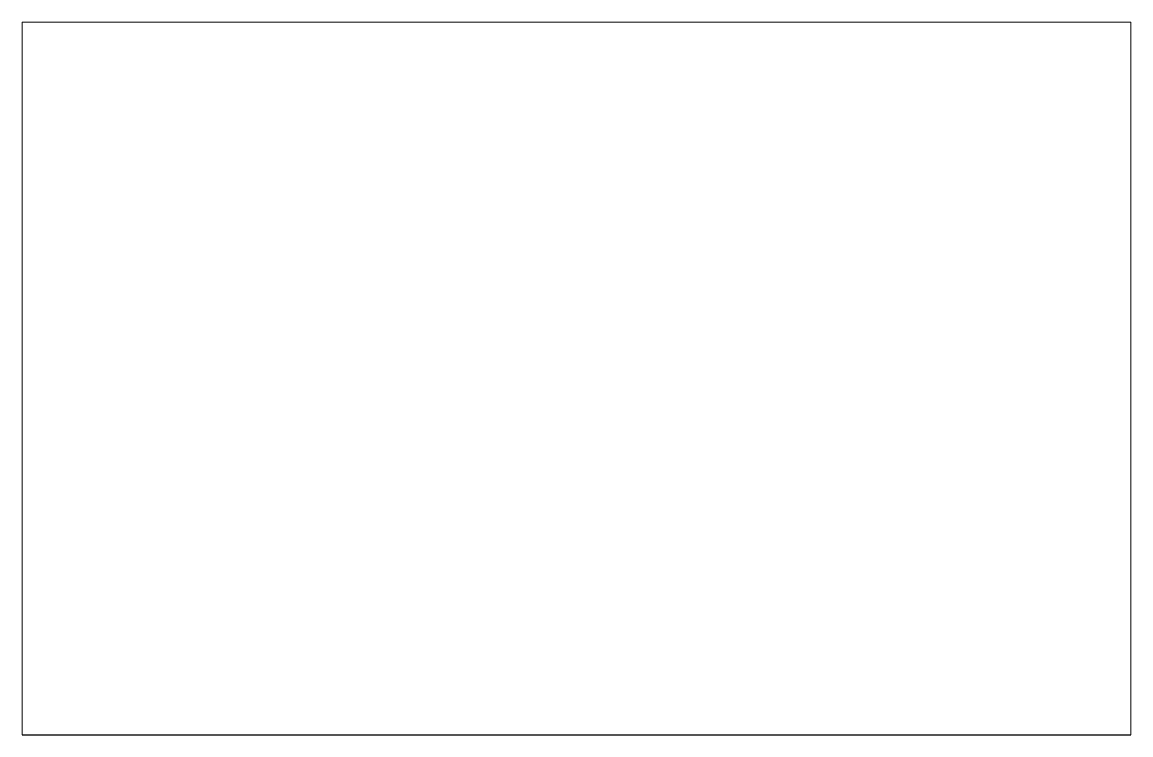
# Paper-space layout 'Layout1' of a CAD drawing. Header units: millimetres. Extents: x 0 to 257, y 15 to 180.
# The model-space entities are those that its viewports show. They can reach past a viewport. Long polylines and large blocks are cut down to what shows.
import ezdxf

# ---------------------------------------------------------------- set-up
doc = ezdxf.new("R2010")
doc.units = ezdxf.units.MM
doc.header["$LTSCALE"] = 10
doc.layers.add('GRAPHICS', color=1, linetype='Continuous')

msp = doc.modelspace()

# ---------------------------------------------------------------- linework, layer by layer
at = {"layer": 'GRAPHICS', "color": 3, "linetype": 'Continuous'}
msp.add_lwpolyline([(0, -21.796), (70, -21.796), (70, 23.204), (0, 23.204), (0, -21.796), (0, -21.796)], dxfattribs=at)

psp = doc.layouts.get("Layout1")

# ---------------------------------------------------------------- viewports
at = {"layer": '0'}
psp.add_viewport(center=(128.5, 97.5), size=(257, 165.2143), view_center_point=(35, 0.704), view_height=45, dxfattribs=at)

doc.saveas('drawing.dxf')
